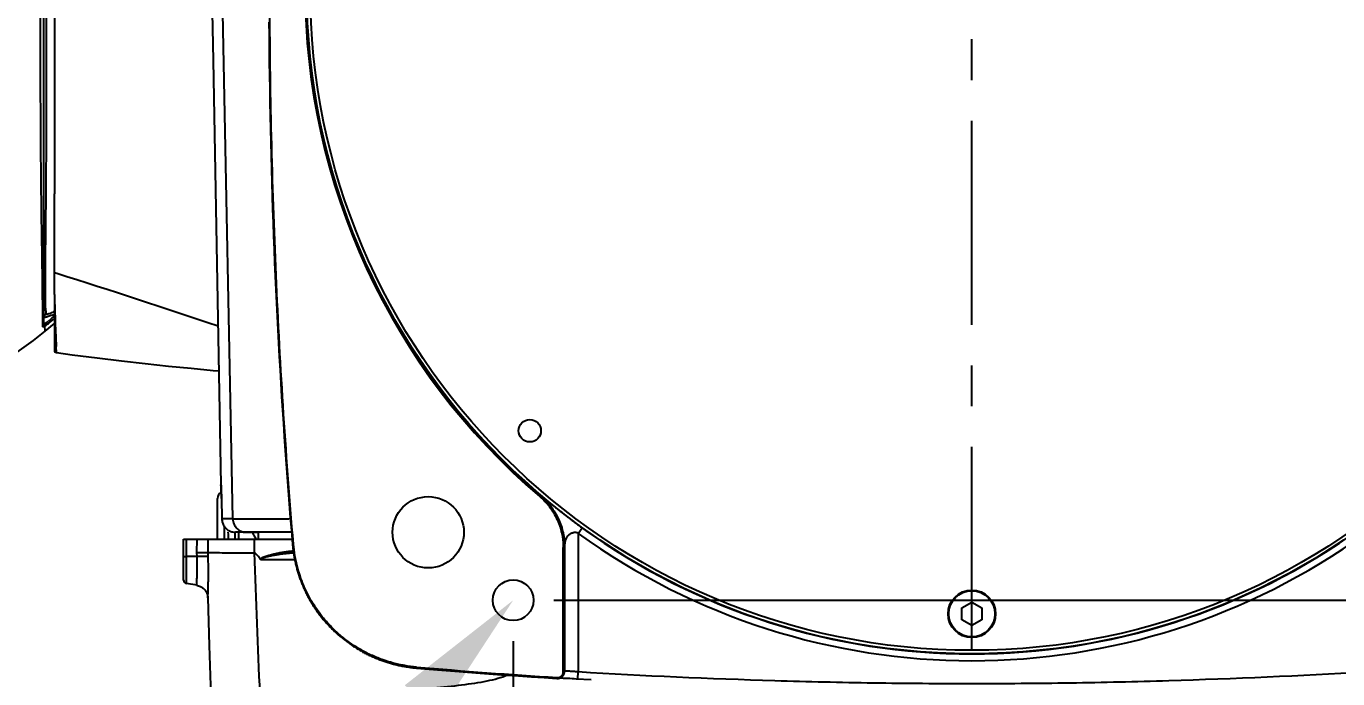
# Model space of a CAD drawing. Header units: millimetres. Extents: x 4086 to 8300, y 123 to 1549.
# Drawn here: x 6994.3 to 7042.56, y 976.17 to 1000.18 of the extents above; entities that cross this region are included whole.
import ezdxf
from ezdxf import colors
from ezdxf.entities.mleader import LeaderData, LeaderLine
from ezdxf.math import Vec2, Vec3

# ---------------------------------------------------------------- set-up
doc = ezdxf.new("R2010")
doc.units = ezdxf.units.MM
doc.linetypes.add('CENTER', pattern=[0.6, 0.375, -0.075, 0.075, -0.075])
for name, color, linetype in [('中心线', 7, 'Continuous'), ('外形图', 7, 'Continuous'), ('多重引线', 7, 'Continuous'), ('尺寸标注', 7, 'Continuous')]:
    doc.layers.add(name, color=color, linetype=linetype)
doc.styles.add('思源黑', font='SourceHanSansCN-Normal.ttf')
doc.dimstyles.new('尺寸标注_1_4比例', dxfattribs={"dimtxt": 7, "dimasz": 6, "dimexe": 2, "dimexo": 1.5, "dimgap": 1, "dimtad": 1, "dimdec": 1, "dimlfac": 4, "dimdsep": 46, "dimtxsty": '思源黑', "dimcen": 0.09, "dimadec": 0, "dimazin": 0, "dimtp": 0.01, "dimtm": 0.01, "dimtfac": 1, "dimtdec": 1, "dimtofl": 0, "dimtmove": 0, "dimatfit": 3, "dimfxl": 1, "dimtolj": 1, "dimarcsym": 0})

# ---------------------------------------------------------------- blocks, each defined once
blk = doc.blocks.new('*D802')
at = {"layer": 'Defpoints', "color": 0}
for p in [(7012.217, 1024.059), (7012.217, 979.059), (7110.926, 979.059)]:
    blk.add_point(p, dxfattribs=at)
at = {"layer": '尺寸标注', "color": 0, "lineweight": -2}
for p, q in [((7013.717, 1024.059), (7112.926, 1024.059)), ((7110.926, 1018.059), (7110.926, 985.059)), ((7013.717, 979.059), (7112.926, 979.059))]:
    blk.add_line(p, q, dxfattribs=at)
at = {"layer": '尺寸标注', "color": 0}
for points in [[(7111.926, 1018.059), (7109.926, 1018.059), (7110.926, 1024.059)], [(7109.926, 985.059), (7111.926, 985.059), (7110.926, 979.059)]]:
    blk.add_solid(points, dxfattribs=at)
at = {"layer": '尺寸标注', "color": 0, "insert": (7106.302, 1001.559), "char_height": 7, "attachment_point": 5, "rotation": 90, "style": '思源黑'}
blk.add_mtext('\\A1;180', dxfattribs=at)
blk = doc.blocks.new('*D803')
at = {"layer": 'Defpoints', "color": 0}
for p in [(7012.217, 979.059), (7029.092, 964.726), (7029.092, 958.617)]:
    blk.add_point(p, dxfattribs=at)
at = {"layer": '尺寸标注', "color": 0, "lineweight": -2}
for p, q in [((7012.217, 977.559), (7012.217, 956.617)), ((7029.092, 963.226), (7029.092, 956.617)), ((7018.217, 958.617), (7023.092, 958.617)), ((7029.092, 958.617), (7054.613, 958.617))]:
    blk.add_line(p, q, dxfattribs=at)
at = {"layer": '尺寸标注', "color": 0}
for points in [[(7018.217, 959.617), (7018.217, 957.617), (7012.217, 958.617)], [(7023.092, 957.617), (7023.092, 959.617), (7029.092, 958.617)]]:
    blk.add_solid(points, dxfattribs=at)
at = {"layer": '尺寸标注', "color": 0, "insert": (7044.978, 963.241), "char_height": 7, "attachment_point": 5, "style": '思源黑'}
blk.add_mtext('\\A1;67.5', dxfattribs=at)
blk = doc.blocks.new('*D806')
at = {"layer": 'Defpoints', "color": 0}
for p in [(7029.092, 1027.384), (7029.092, 975.733), (7132.315, 975.733)]:
    blk.add_point(p, dxfattribs=at)
at = {"layer": '尺寸标注', "color": 0, "lineweight": -2}
for p, q in [((7030.592, 1027.384), (7134.315, 1027.384)), ((7132.315, 1021.384), (7132.315, 981.733)), ((7030.592, 975.733), (7134.315, 975.733))]:
    blk.add_line(p, q, dxfattribs=at)
at = {"layer": '尺寸标注', "color": 0}
for points in [[(7133.315, 1021.384), (7131.315, 1021.384), (7132.315, 1027.384)], [(7131.315, 981.733), (7133.315, 981.733), (7132.315, 975.733)]]:
    blk.add_solid(points, dxfattribs=at)
at = {"layer": '尺寸标注', "color": 0, "insert": (7127.69, 1001.559), "char_height": 7, "attachment_point": 5, "rotation": 90, "style": '思源黑'}
blk.add_mtext('\\A1;\\A1;206.5', dxfattribs=at)

msp = doc.modelspace()

# ---------------------------------------------------------------- linework, layer by layer
at = {"layer": '中心线', "linetype": 'CENTER', "ltscale": 20}
msp.add_line((7029.0924, 965.1964), (7029.0924, 1035.7888), dxfattribs=at)
at = {"layer": '外形图'}
for p, q in [((6994.9549, 989.2208), (6994.9549, 1013.8931)), ((7000.9676, 1010.3076), (7001.1788, 998.9195)), ((7001.9013, 982.0484), (7001.347, 1010.3076)), ((6995.3424, 1009.1184), (6995.3424, 994.012)), ((7001.1788, 998.9195), (7001.4679, 983.3076)), ((6995.3424, 990.3043), (6995.3424, 994.012)), ((6995.4251, 991.0781), (6995.3424, 991.1042)), ((6995.3424, 990.3043), (6995.3424, 988.1927)), ((6994.909, 989.6393), (6994.9089, 989.7172)), ((6995.0197, 989.7105), (6995.0172, 989.9308)), ((6995.3657, 989.8293), (6995.36, 990.061)), ((6995.3712, 989.607), (6995.3657, 989.8293)), ((6994.9087, 989.1244), (6994.909, 989.6393)), ((6994.9955, 988.9539), (6995.3424, 989.2416)), ((6995.3862, 989.0155), (6995.3815, 989.1974)), ((6994.9955, 988.9539), (6994.9926, 989.1548)), ((6995.3905, 988.8521), (6995.3862, 989.0155)), ((6995.4112, 988.1714), (6995.4037, 988.3878)), ((6995.3424, 988.1926), (6995.4112, 988.1714)), ((7001.4712, 983.2409), (7001.4679, 983.3076)), ((7001.3424, 981.3087), (7001.3424, 982.8076)), ((7001.4854, 982.8076), (7001.4994, 982.0484)), ((7013.1941, 982.8763), (7013.2158, 982.9018)), ((7013.2323, 982.903), (7013.2158, 982.9018)), ((7001.9016, 982.0484), (7001.4995, 982.0484)), ((7001.9023, 982.0484), (7003.9769, 982.0484)), ((7001.5924, 981.3087), (7001.5924, 981.7484)), ((7004.0997, 981.5576), (7001.9997, 981.5576)), ((7002.1134, 981.5577), (7002.1181, 981.3087)), ((7002.3879, 981.5575), (7002.8424, 981.5575)), ((7002.8424, 981.3087), (7002.8424, 981.5576)), ((7014.6122, 981.5189), (7014.7586, 981.7215)), ((7014.6122, 981.5181), (7014.6122, 976.4199)), ((7000.0924, 981.3087), (7004.0841, 981.3087)), ((7000.0924, 979.8018), (7000.0924, 981.3087)), ((7000.1957, 979.6787), (7000.1957, 981.3087)), ((7000.5813, 980.8158), (7000.5908, 981.3087)), ((7000.9929, 980.8117), (7001.0025, 981.3087)), ((7004.133, 981.1258), (7004.0997, 981.1229)), ((7014.0621, 980.9981), (7014.0955, 980.9981)), ((7014.0621, 976.4313), (7014.0621, 980.9981)), ((7014.1124, 980.9985), (7014.0955, 980.9981)), ((7014.0955, 976.4313), (7014.0955, 980.9981)), ((7014.1124, 980.9985), (7014.1124, 976.4471)), ((7000.586, 980.6649), (7000.1957, 980.6661)), ((7000.586, 980.6649), (7000.5813, 980.8158)), ((7000.9972, 980.6722), (7000.9929, 980.8117)), ((7001.6126, 980.8087), (7002.6983, 980.8087)), ((7000.576, 979.6116), (7000.1957, 979.6787)), ((7028.72, 978.7737), (7029.0924, 978.9887)), ((7028.72, 978.3437), (7028.72, 978.7737)), ((7029.0924, 978.9887), (7029.4648, 978.7737)), ((7029.4648, 978.7737), (7029.4648, 978.3437)), ((7029.0924, 978.1287), (7028.72, 978.3437)), ((7029.4648, 978.3437), (7029.0924, 978.1287)), ((7008.6595, 976.5993), (7008.6567, 976.5659)), ((7013.8319, 976.2152), (7013.8298, 976.1818)), ((7013.9415, 976.2004), (7013.9545, 976.2002)), ((7013.9545, 976.2002), (7013.9716, 976.1999)), ((7013.9716, 976.1999), (7013.9955, 976.1993)), ((7013.9955, 976.1993), (7014.0285, 976.1984)), ((7014.0167, 976.249), (7014.0336, 976.2648)), ((7014.0285, 976.1984), (7014.066, 976.1971)), ((7014.0955, 976.4313), (7014.0621, 976.4313)), ((7014.066, 976.1971), (7014.1136, 976.1953)), ((7014.1124, 976.4471), (7014.0955, 976.4313)), ((7014.1136, 976.1953), (7014.1727, 976.1928)), ((7014.1727, 976.1928), (7014.2377, 976.1899)), ((7014.2377, 976.1899), (7014.3066, 976.1865)), ((7014.3066, 976.1865), (7014.3876, 976.1823)), ((7014.3876, 976.1823), (7014.463, 976.1782)), ((7014.463, 976.1782), (7014.5397, 976.1738)), ((7014.5397, 976.1738), (7015.0885, 976.1412)), ((7014.5972, 976.1704), (7014.6122, 976.4199))]:
    msp.add_line(p, q, dxfattribs=at)
for points in [[(7003.2342, 1000.3286), (7003.2372, 999.8364), (7003.2413, 999.3442), (7003.2463, 998.852), (7003.2523, 998.3598), (7003.2594, 997.8676), (7003.2675, 997.3754), (7003.2765, 996.8831), (7003.2866, 996.3909), (7003.2977, 995.8987), (7003.3098, 995.4065), (7003.3229, 994.9142), (7003.337, 994.422), (7003.3521, 993.9298), (7003.3682, 993.4377), (7003.3853, 992.9455), (7003.4035, 992.4533), (7003.4226, 991.9611), (7003.4428, 991.4689), (7003.464, 990.9766), (7003.4861, 990.4842), (7003.5093, 989.9918), (7003.5335, 989.4993), (7003.5588, 989.0068), (7003.585, 988.5142), (7003.6122, 988.0216), (7003.6405, 987.5289), (7003.6697, 987.0363), (7003.7, 986.5435), (7003.7313, 986.0508), (7003.7636, 985.558), (7003.7969, 985.0653), (7003.8312, 984.5725), (7003.8665, 984.0796), (7003.9028, 983.5868), (7003.9402, 983.094), (7003.9785, 982.6012), (7004.0179, 982.1084), (7004.0583, 981.6155), (7004.0997, 981.1229)], [(6994.9087, 989.1244), (6994.9179, 989.1326), (6994.9262, 989.1416), (6994.9336, 989.1514), (6994.94, 989.162), (6994.9453, 989.173), (6994.9495, 989.1846), (6994.9525, 989.1965), (6994.9543, 989.2086), (6994.9549, 989.2208)], [(6994.9921, 989.1542), (6994.9995, 989.1616), (6995.0057, 989.1692), (6995.0113, 989.1776), (6995.016, 989.1867), (6995.02, 989.1963), (6995.023, 989.2063), (6995.0251, 989.2168), (6995.0263, 989.2275), (6995.0266, 989.2384), (6995.0259, 989.2494)], [(6993.7789, 988.0576), (6993.8865, 988.1282), (6994.5668, 988.616), (6994.9955, 988.9539)], [(6995.4112, 988.1714), (6995.9965, 988.0913), (6996.9101, 987.9734), (6997.8062, 987.8653), (6998.6826, 987.7661), (6999.5381, 987.675), (7000.3722, 987.5911), (7001.1836, 987.514), (7001.3904, 987.4953)], [(7004.0997, 981.1229), (7004.1032, 981.0828), (7004.1071, 981.0425), (7004.1114, 981.0022), (7004.116, 980.962), (7004.1209, 980.9218), (7004.1261, 980.8816), (7004.1316, 980.8415), (7004.1375, 980.8014), (7004.1437, 980.7614), (7004.1502, 980.7214), (7004.1571, 980.6815), (7004.1642, 980.6417), (7004.1717, 980.6019), (7004.1795, 980.5621), (7004.1877, 980.5225), (7004.1961, 980.4829), (7004.2049, 980.4433), (7004.214, 980.4039), (7004.2234, 980.3645), (7004.2331, 980.3252), (7004.2432, 980.2859), (7004.2535, 980.2468), (7004.2642, 980.2077), (7004.2752, 980.1688), (7004.2865, 980.1299), (7004.2982, 980.0911), (7004.3101, 980.0524), (7004.3224, 980.0139), (7004.3349, 979.9754), (7004.3478, 979.937), (7004.361, 979.8987), (7004.3745, 979.8605), (7004.3883, 979.8224), (7004.4024, 979.7845), (7004.4168, 979.7467), (7004.4316, 979.709), (7004.4466, 979.6714), (7004.4619, 979.6339), (7004.4776, 979.5966), (7004.4935, 979.5594), (7004.5097, 979.5223), (7004.5263, 979.4853), (7004.5431, 979.4485), (7004.5603, 979.4118), (7004.5777, 979.3752), (7004.5954, 979.3389), (7004.6135, 979.3026), (7004.6318, 979.2665), (7004.6504, 979.2306), (7004.6693, 979.1948), (7004.6884, 979.1591), (7004.7079, 979.1237), (7004.7277, 979.0883), (7004.7477, 979.0531), (7004.7681, 979.0181), (7004.7887, 978.9833), (7004.8096, 978.9486), (7004.8308, 978.9141), (7004.8522, 978.8798), (7004.874, 978.8456), (7004.896, 978.8117), (7004.9182, 978.7779), (7004.9408, 978.7443), (7004.9636, 978.7108), (7004.9867, 978.6776), (7005.0101, 978.6445), (7005.0337, 978.6116), (7005.0576, 978.579), (7005.0818, 978.5465), (7005.1062, 978.5142), (7005.1309, 978.4821), (7005.1559, 978.4502), (7005.181, 978.4185), (7005.2065, 978.3871), (7005.2322, 978.3558), (7005.2581, 978.3248), (7005.2844, 978.2939), (7005.3108, 978.2633), (7005.3375, 978.2329), (7005.3645, 978.2027), (7005.3917, 978.1727), (7005.4192, 978.1429), (7005.4468, 978.1134), (7005.4748, 978.0841), (7005.5029, 978.055), (7005.5313, 978.0261), (7005.5599, 977.9975), (7005.5888, 977.9691), (7005.6178, 977.941), (7005.6471, 977.9131), (7005.6767, 977.8854), (7005.7064, 977.858), (7005.7364, 977.8308), (7005.7666, 977.8038), (7005.797, 977.7771), (7005.8277, 977.7506), (7005.8585, 977.7244), (7005.8896, 977.6984), (7005.9209, 977.6727), (7005.9523, 977.6473), (7005.984, 977.6221), (7006.0159, 977.5971), (7006.0479, 977.5725), (7006.0802, 977.5481), (7006.1127, 977.5239), (7006.1454, 977.5), (7006.1782, 977.4764), (7006.2113, 977.453), (7006.2446, 977.4299), (7006.278, 977.407), (7006.3116, 977.3845), (7006.3454, 977.3622), (7006.3794, 977.3402), (7006.4135, 977.3185), (7006.4478, 977.297), (7006.4823, 977.2759), (7006.517, 977.255), (7006.5518, 977.2343), (7006.5869, 977.214), (7006.622, 977.194), (7006.6574, 977.1742), (7006.6929, 977.1547), (7006.7285, 977.1355), (7006.7643, 977.1166), (7006.8003, 977.098), (7006.8364, 977.0797), (7006.8726, 977.0617), (7006.909, 977.044), (7006.9455, 977.0265), (7006.9822, 977.0094), (7007.019, 976.9925), (7007.056, 976.976), (7007.0931, 976.9598), (7007.1303, 976.9438), (7007.1677, 976.9282), (7007.2051, 976.9128), (7007.2427, 976.8978), (7007.2804, 976.8831), (7007.3182, 976.8687), (7007.3562, 976.8546), (7007.3942, 976.8407), (7007.4324, 976.8272), (7007.4707, 976.8141), (7007.5091, 976.8012), (7007.5476, 976.7886), (7007.5862, 976.7763), (7007.6249, 976.7644), (7007.6637, 976.7528), (7007.7025, 976.7415), (7007.7415, 976.7305), (7007.7806, 976.7198), (7007.8197, 976.7094), (7007.8589, 976.6994), (7007.8982, 976.6896), (7007.9376, 976.6802), (7007.9771, 976.6711), (7008.0166, 976.6624), (7008.0562, 976.6539), (7008.0958, 976.6458), (7008.1356, 976.638), (7008.1753, 976.6305), (7008.2152, 976.6233), (7008.2551, 976.6165), (7008.2951, 976.61), (7008.3351, 976.6038), (7008.3752, 976.5979), (7008.4154, 976.5923), (7008.4555, 976.5871), (7008.4958, 976.5822), (7008.536, 976.5776), (7008.5763, 976.5734), (7008.6166, 976.5695), (7008.6567, 976.5659)], [(7000.576, 979.6117), (7000.6085, 979.6048), (7000.6438, 979.5948), (7000.6772, 979.5826), (7000.7085, 979.5686), (7000.7377, 979.5531), (7000.7649, 979.5363), (7000.7901, 979.5186), (7000.8132, 979.5), (7000.8344, 979.4809), (7000.8538, 979.4613), (7000.8714, 979.4415), (7000.8874, 979.4216), (7000.9017, 979.4016), (7000.9147, 979.3817), (7000.9262, 979.362), (7000.9364, 979.3426), (7000.9454, 979.3235), (7000.9533, 979.3049), (7000.9601, 979.2869), (7000.9658, 979.2697), (7000.9706, 979.2533), (7000.9746, 979.238), (7000.9778, 979.2238), (7000.9804, 979.2108), (7000.9824, 979.1992), (7000.9838, 979.1893), (7000.9849, 979.1807), (7000.9858, 979.173), (7000.9864, 979.1659), (7000.9869, 979.1596), (7000.9873, 979.1542), (7000.9875, 979.15), (7000.9876, 979.1466), (7000.9877, 979.1452)], [(7000.9877, 979.145), (7001.0394, 977.3961), (7001.0927, 975.5592)], [(7008.6567, 976.5659), (7009.1269, 976.5264), (7009.5974, 976.4878), (7010.0678, 976.4501), (7010.5382, 976.4133), (7011.0086, 976.3775), (7011.4789, 976.3426), (7011.9492, 976.3086), (7012.4194, 976.2755), (7012.8897, 976.2433), (7013.3598, 976.2121), (7013.8298, 976.1818)]]:
    msp.add_lwpolyline(points, dxfattribs=at)
for centre, radius in [((7029.0924, 1001.5587), 24.4672), ((7029.0924, 1001.5587), 24.3423), ((7012.829, 985.2952), 0.4125), ((7009.0924, 981.5587), 1.3125), ((7012.2174, 979.0587), 0.75), ((7029.0924, 978.5587), 0.875), ((7029.0924, 978.5587), 0.85)]:
    msp.add_circle(centre, radius, dxfattribs=at)
for centre, radius, start, end in [((7029.0924, 1001.5587), 24.5313, 130.39702, 229.60298), ((7029.0924, 1001.5587), 24.4979, 130.39702, 229.60298), ((6902.3935, 696.0664), 309.3327, 71.34098, 72.497392), ((6879.2715, 989.5332), 115.6376, 0.091167, 0.215664), ((7026.1905, 990.1847), 31.1744, 180.87168, 181.12463), ((6993.9956, 990.6941), 1.834, 303.60536, 305.175), ((6994.4347, 990.0502), 0.9954, 306.43613, 307.56034), ((6993.5739, 991.2963), 2.5693, 305.12605, 305.77068), ((6992.8739, 992.2605), 3.7608, 305.83635, 307.41263), ((6993.343, 991.4016), 2.7329, 309.97859, 310.60899), ((6991.8183, 993.6471), 5.5035, 307.37134, 308.24642), ((6990.6779, 995.0912), 7.3435, 308.25882, 309.4338), ((6990.6929, 994.3519), 6.699, 312.68409, 313.95241), ((6994.3423, 990.1741), 1.2091, 302.53651, 303.5595), ((7110.8531, 991.884), 115.5024, 181.504199, 181.734594), ((7001.5924, 982.8076), 0.25, 120, 180), ((6986.0667, 982.5182), 15.4215, 1.0754, 2.68624), ((6992.6566, 981.3724), 9.0834, 359.54222, 1.18776), ((6989.0045, 981.3171), 12.984, 359.93117, 1.06056), ((7029.0924, 1001.5587), 24.7239, 234.15024, 305.84959), ((7029.0924, 1001.5587), 24.4739, 234.14916, 305.85084), ((4894.1815, 894.9692), 2110.2634, 2.1898372, 2.3312707), ((7000.2174, 979.8018), 0.125, 180, 260), ((7029.1838, 1218.001), 242.2727, 265.140339, 266.36696), ((7013.8456, 976.4313), 0.25, 266.36713, 313.18415), ((7013.8456, 976.4313), 0.2165, 266.36551, 0), ((7013.8458, 976.4311), 0.2498, 313.1879, 0.04223), ((7013.8626, 976.4469), 0.2498, 313.18917, 0.04223)]:
    msp.add_arc(centre, radius, start, end, dxfattribs=at)
for points, knots in [([(7004.133, 981.1258), (7003.8442, 984.5228), (7003.5183, 989.6285), (7003.3008, 996.4443), (7003.2283, 1003.2632), (7003.4097, 1011.7874), (7003.8442, 1018.5945), (7004.133, 1021.9916)], [0, 0, 0, 0, 0.2499966, 0.3750018, 0.5000071, 0.7500034, 1, 1, 1, 1]), ([(6994.8863, 991.9523), (6994.8765, 992.6607), (6994.8253, 995.7037), (6994.8329, 998.7473), (6994.8303, 1001.0822)], [0, 0, 0, 0, 0.2328003, 1, 1, 1, 1]), ([(6995.018, 991.9917), (6995.0235, 992.6878), (6995.0573, 995.7208), (6995.0425, 998.7541), (6995.0535, 1001.0912)], [0, 0, 0, 0, 0.2294855, 1, 1, 1, 1]), ([(6994.9082, 989.9685), (6994.9077, 990.0912), (6994.9031, 990.7525), (6994.8937, 991.4137), (6994.8863, 991.9523)], [0, 0, 0, 0, 0.1855251, 1, 1, 1, 1]), ([(6995.0172, 989.9308), (6995.0161, 990.0231), (6995.0066, 990.71), (6995.0132, 991.397), (6995.018, 991.9917)], [0, 0, 0, 0, 0.1342554, 1, 1, 1, 1]), ([(6995.3424, 989.6826), (6995.318, 989.6715), (6995.2364, 989.6349), (6995.1539, 989.5997), (6995.0943, 989.5803)], [0, 0, 0, 0, 0.2996812, 1, 1, 1, 1]), ([(6994.9561, 989.4597), (6994.9557, 989.4601), (6994.9551, 989.461), (6994.9549, 989.4621), (6994.9549, 989.4627)], [0, 0, 0, 0, 0.4948309, 1, 1, 1, 1]), ([(6994.9558, 989.2171), (6994.9555, 989.2176), (6994.955, 989.2188), (6994.9549, 989.2201), (6994.9549, 989.2208)], [0, 0, 0, 0, 0.4601369, 1, 1, 1, 1]), ([(6995.0259, 989.2494), (6995.0104, 989.2384), (6994.9945, 989.2269), (6994.9597, 989.2109), (6994.9558, 989.2171)], [0, 0, 0, 0, 0.7231794, 1, 1, 1, 1]), ([(6995.0889, 989.485), (6995.0582, 989.4754), (6995.0204, 989.4689), (6994.965, 989.4498), (6994.9561, 989.4597)], [0, 0, 0, 0, 0.7079317, 1, 1, 1, 1]), ([(6995.0233, 989.5696), (6995.0229, 989.57), (6995.0223, 989.5711), (6995.0221, 989.5723), (6995.0221, 989.5729)], [0, 0, 0, 0, 0.4879641, 1, 1, 1, 1]), ([(6995.0943, 989.5803), (6995.0783, 989.5751), (6995.0579, 989.5698), (6995.0281, 989.5639), (6995.0233, 989.5696)], [0, 0, 0, 0, 0.6942808, 1, 1, 1, 1]), ([(6995.0989, 989.3075), (6995.089, 989.2991), (6995.07, 989.2835), (6995.0507, 989.2682), (6995.0415, 989.2611)], [0, 0, 0, 0, 0.5272429, 1, 1, 1, 1]), ([(6994.9926, 989.1545), (6994.9726, 989.1422), (6994.9587, 989.1256), (6994.9087, 989.1172), (6994.9087, 989.1244)], [0, 0, 0, 0, 0.7652771, 1, 1, 1, 1]), ([(7001.4679, 983.3076), (7001.4679, 983.3067), (7001.4682, 983.3034), (7001.4685, 983.296), (7001.4691, 983.284), (7001.4699, 983.2675), (7001.4709, 983.2465), (7001.4726, 983.2104), (7001.475, 983.156), (7001.4779, 983.0812), (7001.4808, 982.9959), (7001.4834, 982.9034), (7001.4848, 982.8399), (7001.4854, 982.8076)], [0, 0, 0, 0, 0.0052592, 0.0200998, 0.0442565, 0.0774644, 0.1194583, 0.1699536, 0.2943277, 0.4456925, 0.6188397, 0.8064824, 1, 1, 1, 1]), ([(7013.1941, 982.8763), (7013.2619, 982.8187), (7013.3589, 982.7266), (7013.4776, 982.5941), (7013.589, 982.4553), (7013.7139, 982.2709), (7013.8182, 982.074), (7013.8884, 981.9105), (7013.9497, 981.7434), (7014.0093, 981.5288), (7014.0525, 981.265), (7014.0621, 981.0871), (7014.0621, 980.9981)], [0, 0, 0, 0, 0.1249886, 0.1875058, 0.250023, 0.3750115, 0.5000001, 0.5625172, 0.6250344, 0.7500229, 0.8750115, 1, 1, 1, 1]), ([(7014.0955, 980.9981), (7014.0955, 981.0883), (7014.0858, 981.2687), (7014.042, 981.536), (7013.9696, 981.797), (7013.8694, 982.0487), (7013.7426, 982.2881), (7013.5907, 982.5124), (7013.4155, 982.719), (7013.2845, 982.8434), (7013.2158, 982.9018)], [0, 0, 0, 0, 0.125, 0.2500001, 0.3750002, 0.5000002, 0.6250002, 0.7500002, 0.8750002, 1, 1, 1, 1]), ([(7013.2323, 982.903), (7013.301, 982.8446), (7013.4321, 982.7202), (7013.6074, 982.5135), (7013.7593, 982.2891), (7013.8862, 982.0496), (7013.9864, 981.7978), (7014.0588, 981.5366), (7014.1026, 981.2692), (7014.1124, 981.0887), (7014.1124, 980.9986)], [0, 0, 0, 0, 0.1249869, 0.2499786, 0.3749746, 0.4999745, 0.6249779, 0.7499839, 0.8749916, 1, 1, 1, 1]), ([(7013.2323, 982.903), (7013.2324, 982.903), (7013.2326, 982.9029), (7013.2333, 982.9027), (7013.2344, 982.9022), (7013.236, 982.9012), (7013.2381, 982.8998), (7013.2406, 982.8981), (7013.2436, 982.896), (7013.2471, 982.8935), (7013.2525, 982.8895), (7013.2602, 982.8836), (7013.2706, 982.8756), (7013.2825, 982.8664), (7013.2955, 982.8561), (7013.3098, 982.8448), (7013.325, 982.8327), (7013.3412, 982.8198), (7013.3645, 982.8012), (7013.3956, 982.7764), (7013.4348, 982.7449), (7013.4767, 982.7113), (7013.5209, 982.6759), (7013.5673, 982.6388), (7013.6158, 982.6001), (7013.6663, 982.5599), (7013.7371, 982.5037), (7013.8294, 982.4307), (7013.9439, 982.3408), (7014.062, 982.2488), (7014.1815, 982.1563), (7014.3005, 982.0651), (7014.4169, 981.9764), (7014.5302, 981.8907), (7014.6236, 981.8208), (7014.6994, 981.7646), (7014.7385, 981.736), (7014.7586, 981.7215)], [0, 0, 0, 0, 0.0001539, 0.0003793, 0.0010564, 0.0020383, 0.0033281, 0.0049284, 0.0068338, 0.0090336, 0.0115193, 0.0173233, 0.0241591, 0.0319344, 0.040587, 0.0500064, 0.060115, 0.070867, 0.0822133, 0.1064868, 0.132618, 0.1604415, 0.1898165, 0.2206313, 0.2528065, 0.2862567, 0.3208955, 0.3933316, 0.4691549, 0.5471574, 0.6259358, 0.7040169, 0.7800718, 0.8533436, 0.9248064, 0.9613827, 1, 1, 1, 1]), ([(7001.4995, 982.0484), (7001.5004, 982.0026), (7001.5154, 981.9105), (7001.5735, 981.7836), (7001.6498, 981.6952), (7001.7232, 981.6391), (7001.7635, 981.6164), (7001.7844, 981.6065)], [0, 0, 0, 0, 0.2490632, 0.4996093, 0.7493737, 0.8745666, 1, 1, 1, 1]), ([(7001.9016, 982.0484), (7001.9021, 982.0181), (7001.9098, 981.9556), (7001.938, 981.8641), (7001.9829, 981.7764), (7002.0642, 981.673), (7002.1767, 981.6012), (7002.2973, 981.5645), (7002.3583, 981.5576), (7002.3879, 981.5576)], [0, 0, 0, 0, 0.1194524, 0.245848, 0.3753635, 0.5050662, 0.7601791, 0.8837165, 1, 1, 1, 1]), ([(7001.7844, 981.6065), (7001.818, 981.5906), (7001.8886, 981.5662), (7001.9628, 981.5576), (7001.9997, 981.5576)], [0, 0, 0, 0, 0.5018259, 1, 1, 1, 1]), ([(7002.6063, 981.5577), (7002.6176, 981.5412), (7002.6413, 981.5079), (7002.6909, 981.4344), (7002.7215, 981.3726), (7002.7413, 981.329)], [0, 0, 0, 0, 0.2251175, 0.4608133, 1, 1, 1, 1]), ([(7014.1124, 980.9986), (7014.1124, 980.9986), (7014.1124, 980.9986), (7014.1125, 980.9987), (7014.1125, 980.999), (7014.1126, 980.9994), (7014.1127, 980.9999), (7014.1128, 981.0006), (7014.1128, 981.0014), (7014.1129, 981.0023), (7014.1131, 981.0038), (7014.1132, 981.0057), (7014.1134, 981.0082), (7014.1137, 981.0109), (7014.1139, 981.0138), (7014.1141, 981.0167), (7014.1144, 981.0209), (7014.1148, 981.0262), (7014.1153, 981.0328), (7014.1158, 981.0395), (7014.1163, 981.0463), (7014.1171, 981.0555), (7014.118, 981.0671), (7014.1193, 981.0811), (7014.1206, 981.0952), (7014.1221, 981.1094), (7014.1237, 981.1235), (7014.1254, 981.1376), (7014.1279, 981.1562), (7014.1314, 981.1793), (7014.1362, 981.2068), (7014.1419, 981.2337), (7014.1485, 981.2601), (7014.1561, 981.2858), (7014.1676, 981.319), (7014.185, 981.3588), (7014.2115, 981.4033), (7014.2439, 981.4439), (7014.2825, 981.4801), (7014.3274, 981.5112), (7014.3693, 981.5319), (7014.4056, 981.545), (7014.4344, 981.5528), (7014.4645, 981.5582), (7014.4954, 981.5607), (7014.5217, 981.5595), (7014.5425, 981.5562), (7014.5581, 981.5522), (7014.5732, 981.5468), (7014.5851, 981.5406), (7014.5941, 981.5348), (7014.6005, 981.5299), (7014.6066, 981.5246), (7014.6104, 981.5209), (7014.6122, 981.5189)], [0, 0, 0, 0, 0.0000431, 0.0001293, 0.0004314, 0.0008937, 0.0015204, 0.0023146, 0.003256, 0.0043183, 0.0054825, 0.0080591, 0.0109119, 0.0139977, 0.01726, 0.0206525, 0.0241419, 0.0313514, 0.0388062, 0.0464263, 0.0541481, 0.0619668, 0.077778, 0.0937337, 0.1097696, 0.1258318, 0.1419028, 0.1579414, 0.173944, 0.2057622, 0.237275, 0.2684156, 0.2991542, 0.3294912, 0.359438, 0.4183328, 0.4764664, 0.5347108, 0.5940291, 0.6553041, 0.7191832, 0.7522303, 0.7860066, 0.8204796, 0.8555853, 0.8912233, 0.9092144, 0.9272871, 0.9454201, 0.9635906, 0.9726897, 0.9817895, 0.9908968, 1, 1, 1, 1]), ([(7002.6983, 980.8087), (7002.6996, 980.892), (7002.7025, 981.0587), (7002.7043, 981.2253), (7002.7056, 981.3087)], [0, 0, 0, 0, 0.5000105, 1, 1, 1, 1]), ([(7008.6595, 976.5993), (7008.5152, 976.6115), (7008.2992, 976.6395), (7008.0148, 976.6954), (7007.7331, 976.7638), (7007.387, 976.8722), (7007.0516, 977.0105), (7006.7915, 977.1384), (7006.5372, 977.2776), (7006.2311, 977.4723), (7005.8857, 977.737), (7005.5648, 978.031), (7005.2708, 978.3519), (7005.006, 978.6973), (7004.8114, 979.0034), (7004.6722, 979.2577), (7004.5443, 979.5179), (7004.406, 979.8532), (7004.2975, 980.1993), (7004.2292, 980.4811), (7004.1732, 980.7655), (7004.1453, 980.9814), (7004.133, 981.1258)], [0, 0, 0, 0, 0.0624963, 0.0937519, 0.1250075, 0.1875038, 0.25, 0.2812556, 0.3125113, 0.3750075, 0.4375038, 0.5, 0.5624963, 0.6249925, 0.6874887, 0.7187444, 0.75, 0.8124962, 0.8749925, 0.9062481, 0.9375037, 1, 1, 1, 1]), ([(7000.0924, 980.6683), (7000.0924, 980.6681), (7000.0934, 980.6681), (7000.0945, 980.6678), (7000.097, 980.6677), (7000.1019, 980.6674), (7000.1103, 980.6672), (7000.1226, 980.6668), (7000.1379, 980.6666), (7000.1556, 980.6664), (7000.1751, 980.6662), (7000.1887, 980.6662), (7000.1957, 980.6661)], [0, 0, 0, 0, 0.0049556, 0.0188458, 0.0417494, 0.0735204, 0.1626644, 0.2836033, 0.4326739, 0.605352, 0.7963937, 1, 1, 1, 1]), ([(7000.576, 979.6116), (7000.5755, 979.6117), (7000.5751, 979.6141), (7000.5747, 979.6176), (7000.5746, 979.6242), (7000.5746, 979.633), (7000.5748, 979.6443), (7000.5755, 979.6641), (7000.5769, 979.6948), (7000.579, 979.7385), (7000.5816, 979.7911), (7000.5845, 979.852), (7000.5874, 979.9208), (7000.5901, 979.9969), (7000.5932, 980.1106), (7000.5952, 980.2651), (7000.5935, 980.461), (7000.5891, 980.596), (7000.586, 980.6649)], [0, 0, 0, 0, 0.0015059, 0.0052313, 0.0112846, 0.0196729, 0.030385, 0.0434001, 0.0762243, 0.1178584, 0.1679319, 0.2259975, 0.2915319, 0.3639408, 0.4425624, 0.6154636, 0.8037047, 1, 1, 1, 1]), ([(7000.5813, 980.8158), (7000.5947, 980.8159), (7000.6211, 980.815), (7000.6725, 980.8162), (7000.7334, 980.8157), (7000.8011, 980.8155), (7000.8606, 980.815), (7000.9043, 980.8144), (7000.934, 980.8137), (7000.9519, 980.8132), (7000.9649, 980.8127), (7000.9738, 980.8124), (7000.9792, 980.8122), (7000.9832, 980.8116), (7000.986, 980.8116), (7000.9878, 980.8118), (7000.9896, 980.8117), (7000.9918, 980.8097), (7000.9924, 980.8073), (7000.9928, 980.8055)], [0, 0, 0, 0, 0.0965425, 0.1910204, 0.3712841, 0.5359547, 0.6806036, 0.8013383, 0.851699, 0.8949231, 0.9307212, 0.9457578, 0.9588556, 0.9700014, 0.9748233, 0.9791632, 0.983014, 0.987189, 1, 1, 1, 1]), ([(7000.9972, 980.6722), (7000.9927, 980.6727), (7000.9793, 980.6728), (7000.953, 980.673), (7000.9145, 980.6725), (7000.8421, 980.6714), (7000.7313, 980.6689), (7000.6373, 980.6664), (7000.586, 980.6649)], [0, 0, 0, 0, 0.0329946, 0.0975608, 0.1919961, 0.3137752, 0.6256641, 1, 1, 1, 1]), ([(7000.9877, 979.145), (7000.9871, 979.1646), (7000.9887, 979.2202), (7000.9918, 979.3264), (7000.9967, 979.4771), (7001.0016, 979.6666), (7001.0054, 979.8885), (7001.007, 980.2274), (7001.0027, 980.4914), (7000.9972, 980.6722)], [0, 0, 0, 0, 0.038495, 0.1090127, 0.2088781, 0.3344665, 0.4813976, 0.6447944, 1, 1, 1, 1]), ([(7000.9929, 980.8117), (7001.0678, 980.8104), (7001.2744, 980.8095), (7001.4809, 980.8089), (7001.6126, 980.8087)], [0, 0, 0, 0, 0.3627313, 1, 1, 1, 1]), ([(7002.9236, 980.5518), (7002.8907, 980.604), (7002.8251, 980.6978), (7002.7426, 980.78), (7002.6983, 980.8087)], [0, 0, 0, 0, 0.538903, 1, 1, 1, 1]), ([(7002.9236, 980.5518), (7002.9231, 980.5578), (7002.9234, 980.5691), (7002.9258, 980.5845), (7002.9342, 980.5946), (7002.9439, 980.599), (7002.9523, 980.6049), (7002.96, 980.6113), (7002.9681, 980.6171), (7002.9794, 980.6232), (7002.9938, 980.6297), (7003.0163, 980.6409), (7003.0453, 980.6527), (7003.0801, 980.666), (7003.1272, 980.6824), (7003.2109, 980.7091), (7003.3334, 980.7429), (7003.4839, 980.7788), (7003.6386, 980.8105), (7003.7976, 980.8376), (7003.9607, 980.8595), (7004.0711, 980.8699), (7004.1269, 980.8739)], [0, 0, 0, 0, 0.0141921, 0.0267401, 0.035575, 0.0435529, 0.0515366, 0.0595296, 0.0672802, 0.0747925, 0.0896222, 0.1044182, 0.1337035, 0.1628881, 0.1920667, 0.2506384, 0.3692316, 0.490203, 0.6137241, 0.7398482, 0.8685973, 1, 1, 1, 1]), ([(7002.9272, 980.5488), (7002.9262, 980.5515), (7002.9249, 980.5574), (7002.9245, 980.5662), (7002.9257, 980.5744), (7002.9301, 980.5825), (7002.9381, 980.5881), (7002.9498, 980.5946), (7002.9643, 980.6016), (7002.9812, 980.6101), (7002.999, 980.6165), (7003.0224, 980.6249), (7003.0519, 980.6344), (7003.0876, 980.6448), (7003.1356, 980.6578), (7003.2208, 980.6788), (7003.3447, 980.7054), (7003.4963, 980.7336), (7003.6515, 980.7582), (7003.8101, 980.779), (7003.9722, 980.7953), (7004.0816, 980.8025), (7004.1369, 980.8049)], [0, 0, 0, 0, 0.0068194, 0.0142612, 0.0207993, 0.0261547, 0.0354066, 0.0433399, 0.058089, 0.073336, 0.0880612, 0.1027574, 0.1321023, 0.1614011, 0.1907459, 0.2497073, 0.3690815, 0.4906533, 0.6145128, 0.7406805, 0.8691679, 1, 1, 1, 1]), ([(7004.1852, 980.5435), (7004.0808, 980.544), (7003.6609, 980.5459), (7003.241, 980.5476), (7002.9256, 980.5488)], [0, 0, 0, 0, 0.2486817, 1, 1, 1, 1]), ([(7012.0125, 976.303), (7011.8954, 976.2519), (7011.6413, 976.1668), (7011.2341, 976.0735), (7010.7901, 975.9965), (7010.1358, 975.9059), (7009.2443, 975.8193), (7008.3066, 975.7636), (7007.5069, 975.7268), (7006.8766, 975.7018), (7006.2315, 975.6798), (7005.5755, 975.6608), (7004.9116, 975.644), (7004.2427, 975.6273), (7003.5729, 975.614), (7003.1263, 975.6072), (7002.9038, 975.6036)], [0, 0, 0, 0, 0.0418027, 0.087434, 0.1366952, 0.1892684, 0.303674, 0.429834, 0.4967775, 0.5657683, 0.6363546, 0.708091, 0.7806409, 0.8537785, 0.9271364, 1, 1, 1, 1]), ([(7014.6122, 976.4199), (7014.5803, 976.4228), (7014.5177, 976.4283), (7014.4405, 976.4345), (7014.3812, 976.4389), (7014.3398, 976.4418), (7014.3008, 976.4443), (7014.2647, 976.4464), (7014.2319, 976.4481), (7014.2026, 976.4494), (7014.1771, 976.4502), (7014.1583, 976.4506), (7014.1454, 976.4505), (7014.1374, 976.4504), (7014.1304, 976.4502), (7014.1246, 976.4498), (7014.1199, 976.4494), (7014.1164, 976.4488), (7014.1141, 976.4482), (7014.1129, 976.4476), (7014.1125, 976.4473), (7014.1124, 976.4471)], [0, 0, 0, 0, 0.1916148, 0.3761785, 0.4636637, 0.5468518, 0.6249621, 0.69726, 0.7630635, 0.8217518, 0.8727731, 0.915652, 0.9339129, 0.9499995, 0.9638787, 0.9755256, 0.9849261, 0.9920834, 0.9970385, 0.9987408, 1, 1, 1, 1]), ([(7043.5726, 976.4199), (7041.1623, 976.2745), (7037.5431, 976.1108), (7032.7147, 976.0015), (7029.0924, 975.9742), (7025.4702, 976.0015), (7020.6418, 976.1108), (7017.0226, 976.2745), (7014.6122, 976.4199)], [0, 0, 0, 0, 0.2499965, 0.3749982, 0.5, 0.6250018, 0.7500035, 1, 1, 1, 1])]:
    msp.add_open_spline(points, degree=3, knots=knots, dxfattribs=at)
for points in [[(6995.0221, 989.5729), (6994.9842, 989.5532), (6994.9493, 989.505), (6994.9566, 989.463)], [(6995.3424, 989.5754), (6995.2587, 989.5433), (6995.1745, 989.5119), (6995.0889, 989.485)], [(6995.2345, 989.4274), (6995.1975, 989.3933), (6995.1601, 989.3597), (6995.1218, 989.3269)], [(6995.3815, 989.1974), (6995.378, 989.3339), (6995.3746, 989.4705), (6995.3712, 989.607)]]:
    msp.add_open_spline(points, degree=3, dxfattribs=at)

# ---------------------------------------------------------------- dimensions: what is measured, and where the dimension line sits
at = {"layer": '尺寸标注'}
dim = msp.add_linear_dim(base=(7132.3148, 975.7334), p1=(7029.0924, 1027.3839), p2=(7029.0924, 975.7334), angle=90, text='\\A1;206.5', dimstyle='尺寸标注_1_4比例', dxfattribs=at)
dim.commit()
dim.dimension.update_dxf_attribs({"geometry": '*D806', "text_midpoint": (7132.3148, 1001.5587), "dimtype": 160})
dim = msp.add_linear_dim(base=(7110.9265, 979.0587), p1=(7012.2174, 1024.0587), p2=(7012.2174, 979.0587), angle=90, dimstyle='尺寸标注_1_4比例', dxfattribs=at)
dim.commit()
dim.dimension.update_dxf_attribs({"geometry": '*D802', "text_midpoint": (7110.9265, 1001.5587), "dimtype": 160})
dim = msp.add_linear_dim(base=(7029.0924, 958.6171), p1=(7012.2174, 979.0587), p2=(7029.0924, 964.7257), dimstyle='尺寸标注_1_4比例', dxfattribs=at)
dim.commit()
dim.dimension.update_dxf_attribs({"geometry": '*D803', "text_midpoint": (7044.9777, 958.6171), "dimtype": 160})

# ---------------------------------------------------------------- leaders
at = {"layer": '多重引线'}
ml = msp.add_multileader_mtext('Standard', dxfattribs=at)
ml.set_content('\\A1;2×{\\C256;Φ6H7({\\H0.7x;\\S+0.012^  0;})  \\A1;\\fSource Han Sans CN Normal|b0|i0|c0|p34;\\C7;through}', style='思源黑')
ml.set_leader_properties(linetype='ByLayer')
ml.build(insert=Vec2(0, 0))
ml.multileader.update_dxf_attribs({"text_left_attachment_type": 5, "text_right_attachment_type": 5, "dogleg_length": 10, "arrow_head_size": 5})
ctx = ml.context
ctx.base_point, ctx.char_height, ctx.arrow_head_size, ctx.landing_gap_size, ctx.plane_origin = Vec3(6867.5965, 951.8886), 7, 5, 2.5, Vec3(5041.5612, 1657.0024)
ctx.left_attachment, ctx.right_attachment, ctx.text_align_type = 5, 5, 1
notes = []
notes.append((ctx, [(1, (1, 1, 0), (6987.2704, 951.8886), (-1, 0), 10, [(1, [(7012.2174, 979.0587)], 0, [])])]))
ctx.mtext.insert, ctx.mtext.width, ctx.mtext.alignment, ctx.mtext.flow_direction = Vec3(6922.4335, 966.0703), 109.375, 2, 5
for ctx, leaders in notes:
    for number, flags, end, landing, length, lines in leaders:
        leader = LeaderData()
        leader.index, (leader.has_last_leader_line, leader.has_dogleg_vector, leader.attachment_direction) = number, flags
        leader.last_leader_point, leader.dogleg_vector, leader.dogleg_length = Vec3(end), Vec3(landing), length
        for number, points, colour, breaks in lines:
            line = LeaderLine()
            line.index, line.vertices, line.color, line.breaks = number, Vec3.list(points), colors.encode_raw_color(colour), breaks
            leader.lines.append(line)
        ctx.leaders.append(leader)

doc.saveas('drawing.dxf')
